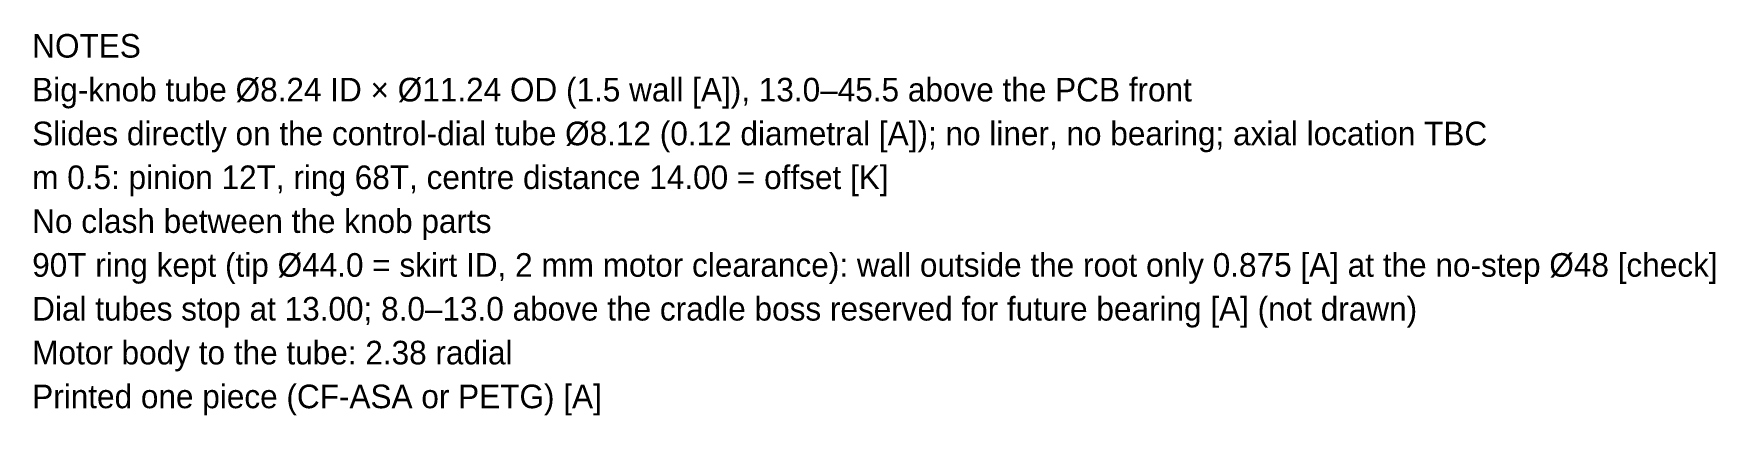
# Model space of a CAD drawing. Header units: millimetres. Extents: x -25 to 138, y -20 to 129.
# Drawn here: x 38.1 to 137.9, y 106.3 to 128.9 of the extents above; entities that cross this region are included whole.
import ezdxf

# ---------------------------------------------------------------- set-up
doc = ezdxf.new("R2010")
doc.units = ezdxf.units.MM
doc.layers.add('TEXT', color=7, linetype='CONTINUOUS')

msp = doc.modelspace()

# ---------------------------------------------------------------- texts
at = {"layer": 'TEXT'}
for s, p in [('NOTES', (38, 127.48508)), ('Big-knob tube Ø8.24 ID × Ø11.24 OD (1.5 wall [A]), 13.0–45.5 above the PCB front', (38, 124.88508)), ('Slides directly on the control-dial tube Ø8.12 (0.12 diametral [A]); no liner, no bearing; axial location TBC', (38, 122.28508)), ('m 0.5: pinion 12T, ring 68T, centre distance 14.00 = offset [K]', (38, 119.68508)), ('No clash between the knob parts', (38, 117.08508)), ('90T ring kept (tip Ø44.0 = skirt ID, 2 mm motor clearance): wall outside the root only 0.875 [A] at the no-step Ø48 [check]', (38, 114.48508)), ('Dial tubes stop at 13.00; 8.0–13.0 above the cradle boss reserved for future bearing [A] (not drawn)', (38, 111.88508)), ('Motor body to the tube: 2.38 radial', (38, 109.28508)), ('Printed one piece (CF-ASA or PETG) [A]', (38, 106.68508))]:
    msp.add_text(s, height=1.4, dxfattribs=at).set_placement(p)

doc.saveas('drawing.dxf')
